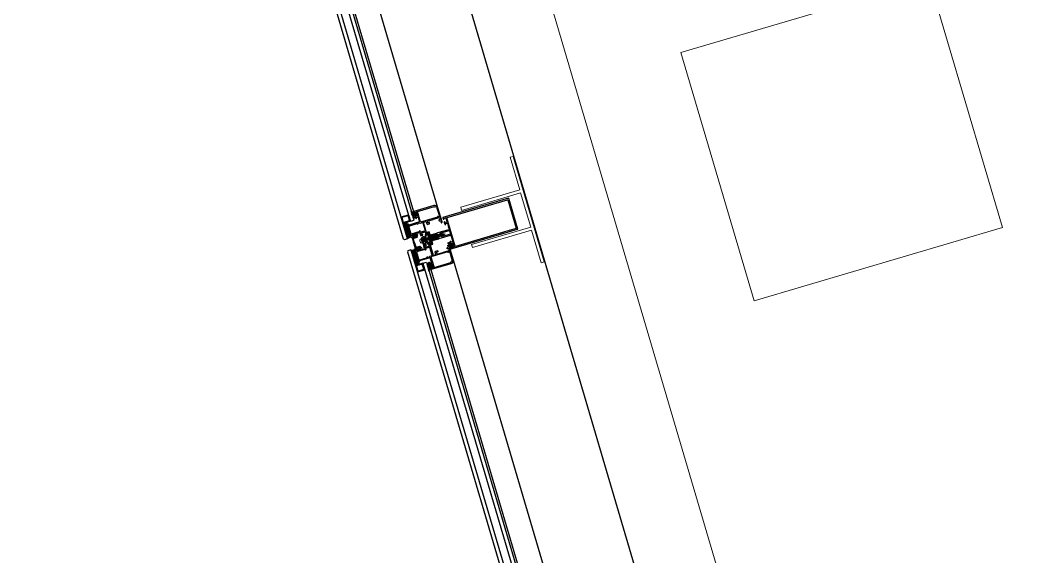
# Model space of a CAD drawing. Header units: millimetres. Extents: x 62878 to 70819, y -67946 to -61850.
# Drawn here: x 63181.4 to 63336, y -64160.8 to -64077.9 of the extents above; entities that cross this region are included whole.
import ezdxf

# ---------------------------------------------------------------- set-up
doc = ezdxf.new("R2010")
doc.units = ezdxf.units.MM
for name, color, linetype, lineweight in [('Dog_dos_yeni', 63, 'Continuous', 5), ('DOGRAMA', 171, 'Continuous', 0), ('GOR-2', 152, 'Continuous', 20), ('TEFRİŞ-yeni', 53, 'Continuous', 9)]:
    doc.layers.add(name, color=color, linetype=linetype, lineweight=lineweight)
pattern_1 = [(61.42666, (63286.10588, -64214.03684), (0.13941514, -0.07592747), [])]
pattern_2 = [(331.42666, (63223.9114, -64003.08054), (0.07592747, 0.13941514), [])]

# ---------------------------------------------------------------- blocks, each defined once
blk = doc.blocks.new('a2we')
at = {"lineweight": 5, "ltscale": 0.5}
for p, q in [((-197.6, -417.6), (-196.6, -417.2)), ((-196, -415.3), (-196.6, -417.2)), ((-196.6, -417.2), (-194.2, -418.3)), ((-196, -415.3), (-195.5, -417.7)), ((-198.1, -420.1), (-197.1, -419.7)), ((-194.9, -421.4), (-198.1, -420.1)), ((-193.9, -421), (-198.1, -420.1)), ((-198.1, -422.7), (-197.1, -422.3)), ((-194.9, -424), (-198.1, -422.7)), ((-193.9, -423.6), (-198.1, -422.7)), ((-198.1, -425.2), (-197.1, -424.9)), ((-194.9, -426.5), (-198.1, -425.2)), ((-193.9, -426.1), (-198.1, -425.2)), ((-198.1, -427.7), (-197.1, -427.3)), ((-194.9, -429), (-198.1, -427.7)), ((-193.9, -428.6), (-198.1, -427.7)), ((-198.1, -429.9), (-197.1, -429.6)), ((-194.9, -431.2), (-198.1, -429.9)), ((-193.9, -430.9), (-198.1, -429.9)), ((-198.1, -432.2), (-197.1, -431.8)), ((-194.9, -433.5), (-198.1, -432.2)), ((-193.9, -433.1), (-198.1, -432.2)), ((-194.2, -418.3), (-197.6, -417.6)), ((-195.2, -418.6), (-197.6, -417.6)), ((-196.9, -417.9), (-197.1, -418.3)), ((-197.1, -419.7), (-197.1, -418.4)), ((-197.1, -419.7), (-193.9, -421)), ((-197.1, -419.7), (-193.9, -421)), ((-197.1, -422.3), (-197.1, -420.5)), ((-197.1, -422.3), (-193.9, -423.6)), ((-197.1, -422.3), (-193.9, -423.6)), ((-197.1, -424.9), (-197.1, -423.1)), ((-197.1, -424.9), (-193.9, -426.1)), ((-197.1, -424.9), (-193.9, -426.1)), ((-197.1, -427.3), (-197.1, -425.6)), ((-197.1, -427.3), (-193.9, -428.6)), ((-197.1, -427.3), (-193.9, -428.6)), ((-197.1, -429.6), (-197.1, -428)), ((-197.1, -429.6), (-193.9, -430.9)), ((-197.1, -429.6), (-193.9, -430.9)), ((-197.1, -431.8), (-197.1, -430.3)), ((-197.1, -431.8), (-193.9, -433.1)), ((-197.1, -431.8), (-193.9, -433.1)), ((-197.1, -434.1), (-197.1, -432.5)), ((-194.2, -418.3), (-195.2, -418.6)), ((-195.2, -418.6), (-194.9, -419.3)), ((-194.9, -420.6), (-194.9, -419.4)), ((-193.9, -421), (-194.9, -421.4)), ((-194.9, -423.2), (-194.9, -421.4)), ((-193.9, -423.6), (-194.9, -424)), ((-194.9, -425.7), (-194.9, -424)), ((-193.9, -426.1), (-194.9, -426.5)), ((-194.9, -428.2), (-194.9, -426.5)), ((-193.9, -428.6), (-194.9, -429)), ((-194.9, -430.5), (-194.9, -429)), ((-193.9, -430.9), (-194.9, -431.2)), ((-194.9, -432.7), (-194.9, -431.2)), ((-198.1, -434.4), (-197.1, -434.1)), ((-194.9, -435.7), (-198.1, -434.4)), ((-193.9, -435.4), (-198.1, -434.4)), ((-198.1, -436.7), (-197.1, -436.4)), ((-194.9, -438), (-198.1, -436.7)), ((-193.9, -437.7), (-198.1, -436.7)), ((-198.1, -439), (-197.1, -438.7)), ((-194.9, -440.3), (-198.1, -439)), ((-193.9, -440), (-198.1, -439)), ((-198.1, -441.3), (-197.1, -441)), ((-194.9, -442.6), (-198.1, -441.3)), ((-193.9, -442.3), (-198.1, -441.3)), ((-198.1, -443.6), (-197.1, -443.3)), ((-194.9, -444.9), (-198.1, -443.6)), ((-193.9, -444.6), (-198.1, -443.6)), ((-198.1, -445.9), (-197.1, -445.6)), ((-193.9, -446.9), (-198.1, -445.9)), ((-194.9, -447.2), (-198.1, -445.9)), ((-197.1, -447.9), (-198.1, -448.2)), ((-194.9, -449.5), (-198.1, -448.2)), ((-198.1, -448.2), (-193.9, -449.2)), ((-197.1, -434.1), (-193.9, -435.4)), ((-197.1, -434.1), (-193.9, -435.4)), ((-197.1, -436.4), (-197.1, -434.8)), ((-197.1, -436.4), (-193.9, -437.7)), ((-197.1, -436.4), (-193.9, -437.7)), ((-197.1, -438.7), (-197.1, -437.1)), ((-197.1, -438.7), (-193.9, -440)), ((-197.1, -438.7), (-193.9, -440)), ((-197.1, -441), (-197.1, -439.4)), ((-197.1, -441), (-193.9, -442.3)), ((-197.1, -443.3), (-197.1, -441.7)), ((-197.1, -443.3), (-193.9, -444.6)), ((-197.1, -445.6), (-197.1, -444)), ((-197.1, -445.6), (-193.9, -446.9)), ((-197.1, -445.6), (-193.9, -446.9)), ((-197.1, -447.9), (-197.1, -446.3)), ((-193.9, -449.2), (-197.1, -447.9)), ((-193.9, -433.1), (-194.9, -433.5)), ((-194.9, -435), (-194.9, -433.5)), ((-193.9, -435.4), (-194.9, -435.7)), ((-194.9, -437.3), (-194.9, -435.7)), ((-193.9, -437.7), (-194.9, -438)), ((-194.9, -439.6), (-194.9, -438)), ((-193.9, -440), (-194.9, -440.3)), ((-194.9, -441.8), (-194.9, -440.3)), ((-193.9, -442.3), (-194.9, -442.6)), ((-194.9, -444.1), (-194.9, -442.6)), ((-193.9, -444.6), (-194.9, -444.9)), ((-194.9, -446.4), (-194.9, -444.9)), ((-193.9, -446.9), (-194.9, -447.2)), ((-194.9, -448.7), (-194.9, -447.2)), ((-192.8, -453.3), (-199.2, -453.3)), ((-199.2, -454.6), (-199.2, -453.3)), ((-198.1, -450.5), (-197.1, -450.2)), ((-194.9, -451.8), (-198.1, -450.5)), ((-193.9, -451.5), (-198.1, -450.5)), ((-197.1, -450.2), (-197.1, -448.6)), ((-197.1, -450.2), (-193.9, -451.5)), ((-197.1, -453.3), (-197.1, -450.9)), ((-193.9, -449.2), (-194.9, -449.5)), ((-194.9, -451), (-194.9, -449.5)), ((-193.9, -451.5), (-194.9, -451.8)), ((-194.9, -453.3), (-194.9, -451.8)), ((-192.8, -454.6), (-192.8, -453.3))]:
    blk.add_line(p, q, dxfattribs=at)
blk.add_lwpolyline([(-196.5, -455.7), (-196.1, -455.4), (-195.9, -455.4), (-195.6, -455.7)], dxfattribs=at)
for centre, radius, start, end in [((-196.9, -418.4), 0.2, 155.3251, 180), ((-195.1, -419.4), 0.2, 0, 19.1116), ((-195.7, -449.5), 6.19, 234.7573, 262.4905), ((-196.4, -449.5), 6.19, 277.5095, 305.2427)]:
    blk.add_arc(centre, radius, start, end, dxfattribs=at)

msp = doc.modelspace()

# ---------------------------------------------------------------- hatches: boundary and pattern name
at = {"layer": 'DOGRAMA', "lineweight": -2}
h = msp.add_hatch(dxfattribs=at)
h.set_pattern_fill('ANSI31', color=256, scale=0.05, angle=433.5058, style=0)
h.set_pattern_definition(pattern_2)
edge = h.paths.add_edge_path(flags=16)
edge.add_arc((63242.15, -64107.99), 0.4, 4.8897, 27.9636, ccw=False)
edge.add_line((63242.55, -64107.96), (63242.31, -64108.03))
edge.add_line((63242.31, -64108.03), (63242.26, -64107.87))
edge.add_line((63242.26, -64107.87), (63242.51, -64107.8))
edge = h.paths.add_edge_path()
edge.add_arc((63242.15, -64107.99), 0.5, -20.4432, 53.2966, ccw=False)
edge.add_line((63242.62, -64108.17), (63242.52, -64108.19))
edge.add_line((63242.52, -64108.19), (63242.49, -64108.08))
edge.add_line((63242.49, -64108.08), (63242.43, -64108.1))
edge.add_arc((63242.46, -64108.19), 0.1, 106.4267, 196.4267)
edge.add_line((63242.37, -64108.22), (63242.43, -64108.43))
edge.add_line((63242.43, -64108.43), (63242.25, -64108.48))
edge.add_line((63242.25, -64108.48), (63242.24, -64108.44))
edge.add_arc((63242.31, -64108.43), 0.065, 128.0173, 196.4267, ccw=False)
edge.add_arc((63242.25, -64108.35), 0.0327, 308.0173, 501.8569)
edge.add_arc((63242.39, -64108.43), 0.199, 150.5104, 200.7763)
edge.add_arc((63242.16, -64108.51), 0.05, -162.6012, 14.9121, ccw=False)
edge.add_arc((63242.42, -64108.43), 0.323, 158.041, 197.3673, ccw=False)
edge.add_arc((63242.1, -64108.3), 0.02, 338.041, 406.4267)
edge.add_line((63242.12, -64108.29), (63241.96, -64108.13))
edge.add_arc((63241.97, -64108.12), 0.015, 66.4267, 226.4267, ccw=False)
edge.add_line((63241.97, -64108.11), (63242.09, -64108.16))
edge.add_arc((63242.09, -64108.14), 0.02, 246.4267, 406.4267)
edge.add_line((63242.11, -64108.13), (63241.89, -64107.92))
edge.add_arc((63241.9, -64107.91), 0.015, 66.4267, 226.4267, ccw=False)
edge.add_line((63241.91, -64107.9), (63242.02, -64107.95))
edge.add_arc((63242.03, -64107.93), 0.02, 246.4267, 406.4267)
edge.add_line((63242.04, -64107.92), (63241.83, -64107.71))
edge.add_arc((63241.84, -64107.7), 0.015, 66.4267, 226.4267, ccw=False)
edge.add_line((63241.85, -64107.69), (63241.96, -64107.74))
edge.add_arc((63241.97, -64107.72), 0.02, 246.4267, 406.4267)
edge.add_line((63241.98, -64107.7), (63241.77, -64107.5))
edge.add_arc((63241.78, -64107.49), 0.015, 66.4267, 226.4267, ccw=False)
edge.add_line((63241.79, -64107.48), (63241.89, -64107.52))
edge.add_arc((63241.93, -64107.43), 0.1, 246.4267, 286.4267)
edge.add_line((63241.96, -64107.53), (63242.14, -64107.47))
edge.add_line((63242.14, -64107.47), (63242.21, -64107.68))
edge.add_arc((63242.3, -64107.65), 0.1, 196.4267, 286.4267)
edge.add_line((63242.33, -64107.75), (63242.39, -64107.73))
edge.add_line((63242.39, -64107.73), (63242.35, -64107.62))
edge.add_line((63242.35, -64107.62), (63242.45, -64107.59))
h = msp.add_hatch(dxfattribs=at)
h.set_pattern_fill('AR-HBONE', color=256, scale=0.03, angle=433.5058, style=0)
h.set_pattern_definition([(331.42666, (63274.28276, -64095.05016), (0.16277867, 0.04799068), [0.36, -0.12]), (61.42666, (63274.38814, -64095.10756), (0.16277867, 0.04799068), [0.36, -0.12])])
h.paths.add_polyline_path([(63241.16, -64109.38), (63241.09, -64109.14), (63240.52, -64109.31), (63240.74, -64110.05), (63241.31, -64109.88)])
h = msp.add_hatch(dxfattribs=at)
h.set_pattern_fill('ANSI31', color=256, scale=0.04, angle=433.5058, style=0)
h.set_pattern_definition([(61.42666, (63291.84647, -64233.50825), (0.11153211, -0.06074198), [])])
h.paths.add_polyline_path([(63241.36, -64110.15, 0.414214), (63241.4, -64110.17), (63241.77, -64111.42, 0.153231), (63241.22, -64111.69), (63240.81, -64110.31)])
h.paths.add_polyline_path([(63241.31, -64109.88), (63241.38, -64110.12, 0.414214), (63241.36, -64110.15), (63240.81, -64110.31), (63240.74, -64110.05)])
h = msp.add_hatch(dxfattribs=at)
h.set_pattern_fill('ANSI31', color=256, scale=0.05, angle=433.5058, style=0)
h.set_pattern_definition(pattern_2)
edge = h.paths.add_edge_path(flags=16)
edge.add_arc((63242.43, -64111.78), 0.668, 99.551, 113.3023)
edge.add_line((63242.16, -64111.16), (63242.24, -64111.44))
edge.add_line((63242.24, -64111.44), (63242.4, -64111.39))
edge.add_line((63242.4, -64111.39), (63242.32, -64111.12))
edge = h.paths.add_edge_path()
edge.add_line((63242.73, -64111.38), (63242.7, -64111.27))
edge.add_line((63242.7, -64111.27), (63242.47, -64111.34))
edge.add_line((63242.47, -64111.34), (63242.41, -64111.16))
edge.add_line((63242.41, -64111.16), (63242.53, -64111.12))
edge.add_line((63242.53, -64111.12), (63242.5, -64111.03))
edge.add_arc((63242.33, -64111.43), 0.442, 67.119, 145.7343)
edge.add_line((63241.96, -64111.19), (63241.99, -64111.28))
edge.add_line((63241.99, -64111.28), (63242.11, -64111.25))
edge.add_line((63242.11, -64111.25), (63242.16, -64111.43))
edge.add_line((63242.16, -64111.43), (63241.93, -64111.5))
edge.add_line((63241.93, -64111.5), (63242.2, -64112.46))
edge.add_arc((63242.25, -64112.44), 0.05, 196.4267, 369.7168)
edge.add_line((63242.3, -64112.44), (63242.14, -64111.7))
edge.add_arc((63242.24, -64111.68), 0.1, 106.4267, 192.8519, ccw=False)
edge.add_line((63242.21, -64111.58), (63242.69, -64111.44))
edge.add_arc((63242.68, -64111.39), 0.05, 286.4267, 376.4267)
h = msp.add_hatch(dxfattribs=at)
h.set_pattern_fill('ANSI31', color=256, scale=0.05, angle=433.5058, style=0)
h.set_pattern_definition(pattern_1)
edge = h.paths.add_edge_path(flags=16)
edge.add_arc((63245.69, -64111.34), 0.05, 286.4267, 376.4267)
edge.add_line((63245.74, -64111.32), (63245.72, -64111.26))
edge.add_arc((63245.68, -64111.28), 0.05, 16.4267, 106.4267)
edge.add_line((63245.66, -64111.23), (63245.45, -64111.29))
edge.add_line((63245.45, -64111.29), (63245.49, -64111.45))
edge.add_line((63245.49, -64111.45), (63245.71, -64111.38))
h.paths.add_polyline_path([(63245.35, -64111.49), (63245.3, -64111.34), (63245.04, -64111.41), (63245.08, -64111.57)], flags=16)
edge = h.paths.add_edge_path()
edge.add_arc((63245.65, -64111.23), 0.2, 35.8604, 106.4267)
edge.add_line((63245.59, -64111.03), (63245.53, -64111.05))
edge.add_line((63245.53, -64111.05), (63245.55, -64111.11))
edge.add_line((63245.55, -64111.11), (63245.43, -64111.14))
edge.add_line((63245.43, -64111.14), (63245.39, -64111.12))
edge.add_arc((63245.34, -64111.21), 0.1, 61.4267, 106.4267)
edge.add_line((63245.31, -64111.11), (63245.19, -64111.15))
edge.add_line((63245.19, -64111.15), (63245.21, -64111.21))
edge.add_line((63245.21, -64111.21), (63245.08, -64111.25))
edge.add_line((63245.08, -64111.25), (63244.94, -64111.17))
edge.add_line((63244.94, -64111.17), (63244.91, -64111.07))
edge.add_line((63244.91, -64111.07), (63244.67, -64111.14))
edge.add_line((63244.67, -64111.14), (63244.71, -64111.07))
edge.add_line((63244.71, -64111.07), (63244.57, -64110.59))
edge.add_line((63244.57, -64110.59), (63244.25, -64110.69))
edge.add_arc((63244.34, -64110.97), 0.3, 106.4267, 166.4267)
edge.add_line((63244.05, -64110.9), (63243.93, -64111.38))
edge.add_arc((63243.96, -64111.39), 0.03, 166.4267, 256.4267)
edge.add_line((63243.95, -64111.42), (63244.01, -64111.43))
edge.add_arc((63244.02, -64111.4), 0.03, 256.4267, 346.4267)
edge.add_line((63244.05, -64111.41), (63244.14, -64111.03))
edge.add_arc((63244.33, -64111.08), 0.2, 104.5071, 166.4267, ccw=False)
edge.add_arc((63244.32, -64110.98), 0.1, -43.5733, 109.1415, ccw=False)
edge.add_arc((63244.46, -64111.12), 0.1, 136.4267, 196.4267)
edge.add_line((63244.36, -64111.15), (63244.46, -64111.46))
edge.add_arc((63244.41, -64111.48), 0.05, -73.5733, 16.4267, ccw=False)
edge.add_line((63244.42, -64111.52), (63244.38, -64111.54))
edge.add_arc((63244.39, -64111.59), 0.05, 106.4267, 196.4267)
edge.add_line((63244.34, -64111.6), (63244.4, -64111.79))
edge.add_arc((63244.45, -64111.78), 0.05, 196.4267, 286.4267)
edge.add_line((63244.46, -64111.83), (63244.51, -64111.81))
edge.add_arc((63244.52, -64111.86), 0.05, 16.4267, 106.4267, ccw=False)
edge.add_line((63244.57, -64111.84), (63244.66, -64112.16))
edge.add_arc((63244.76, -64112.13), 0.1, 196.4267, 256.4267)
edge.add_arc((63244.71, -64112.32), 0.1, -76.2882, 76.4267, ccw=False)
edge.add_arc((63244.67, -64112.23), 0.2, 226.4267, 288.3463, ccw=False)
edge.add_line((63244.53, -64112.38), (63244.25, -64112.11))
edge.add_arc((63244.23, -64112.13), 0.03, 46.4267, 136.4267)
edge.add_line((63244.21, -64112.11), (63244.17, -64112.15))
edge.add_arc((63244.19, -64112.17), 0.03, 136.4267, 226.4267)
edge.add_line((63244.17, -64112.2), (63244.53, -64112.54))
edge.add_arc((63244.73, -64112.32), 0.3, 226.4267, 286.4267)
edge.add_line((63244.82, -64112.61), (63245.13, -64112.51))
edge.add_line((63245.13, -64112.51), (63244.99, -64112.03))
edge.add_line((63244.99, -64112.03), (63244.93, -64112))
edge.add_line((63244.93, -64112), (63245.17, -64111.93))
edge.add_line((63245.17, -64111.93), (63245.14, -64111.83))
edge.add_line((63245.14, -64111.83), (63245.21, -64111.69))
edge.add_line((63245.21, -64111.69), (63245.34, -64111.65))
edge.add_line((63245.34, -64111.65), (63245.35, -64111.71))
edge.add_line((63245.35, -64111.71), (63245.48, -64111.67))
edge.add_arc((63245.45, -64111.57), 0.1, 286.4267, 331.4267)
edge.add_line((63245.54, -64111.62), (63245.56, -64111.58))
edge.add_line((63245.56, -64111.58), (63245.68, -64111.55))
edge.add_line((63245.68, -64111.55), (63245.7, -64111.61))
edge.add_line((63245.7, -64111.61), (63245.75, -64111.59))
edge.add_arc((63245.7, -64111.4), 0.2, 286.4267, 356.9929)
edge.add_arc((63245.43, -64111.38), 0.47, 356.9929, 395.8604)
h = msp.add_hatch(dxfattribs=at)
h.set_pattern_fill('ANSI31', color=256, scale=0.04, angle=433.5058, style=0)
h.set_pattern_definition([(331.42666, (63218.1708, -63983.60914), (0.06074198, 0.11153211), [])])
h.paths.add_polyline_path([(63242.68, -64114.62, -0.414214), (63242.7, -64114.59), (63242.33, -64113.34, -0.153231), (63241.73, -64113.41), (63242.13, -64114.78)])
h.paths.add_polyline_path([(63242.79, -64114.88), (63242.72, -64114.64, -0.414214), (63242.68, -64114.62), (63242.13, -64114.78), (63242.21, -64115.05)])
h = msp.add_hatch(dxfattribs=at)
h.set_pattern_fill('ANSI31', color=256, scale=0.05, angle=433.5058, style=0)
h.set_pattern_definition(pattern_1)
edge = h.paths.add_edge_path(flags=16)
edge.add_arc((63242.7, -64112.68), 0.668, 279.551, 293.3023, ccw=False)
edge.add_line((63242.81, -64113.34), (63242.73, -64113.07))
edge.add_line((63242.73, -64113.07), (63242.88, -64113.02))
edge.add_line((63242.88, -64113.02), (63242.96, -64113.29))
edge = h.paths.add_edge_path()
edge.add_line((63243.16, -64112.85), (63243.19, -64112.96))
edge.add_line((63243.19, -64112.96), (63242.96, -64113.03))
edge.add_line((63242.96, -64113.03), (63243.02, -64113.21))
edge.add_line((63243.02, -64113.21), (63243.13, -64113.18))
edge.add_line((63243.13, -64113.18), (63243.16, -64113.27))
edge.add_arc((63242.8, -64113.02), 0.442, 247.119, 325.7343, ccw=False)
edge.add_line((63242.62, -64113.43), (63242.6, -64113.33))
edge.add_line((63242.6, -64113.33), (63242.71, -64113.3))
edge.add_line((63242.71, -64113.3), (63242.66, -64113.12))
edge.add_line((63242.66, -64113.12), (63242.43, -64113.19))
edge.add_line((63242.43, -64113.19), (63242.14, -64112.23))
edge.add_arc((63242.18, -64112.22), 0.05, 23.1365, 196.4267, ccw=False)
edge.add_line((63242.23, -64112.2), (63242.49, -64112.9))
edge.add_arc((63242.59, -64112.87), 0.1, 200.0014, 286.4267)
edge.add_line((63242.62, -64112.96), (63243.1, -64112.82))
edge.add_arc((63243.12, -64112.87), 0.05, 16.4267, 106.4267, ccw=False)
h = msp.add_hatch(dxfattribs=at)
h.set_pattern_fill('ANSI31', color=256, scale=0.05, angle=433.5058, style=0)
h.set_pattern_definition(pattern_1)
edge = h.paths.add_edge_path()
edge.add_arc((63247.93, -64113.36), 0.1, 106.4267, 146.4267, ccw=False)
edge.add_line((63247.9, -64113.26), (63248.06, -64113.21))
edge.add_line((63248.06, -64113.21), (63248, -64113))
edge.add_arc((63248.1, -64112.97), 0.1, 106.4267, 196.4267, ccw=False)
edge.add_line((63248.07, -64112.88), (63248.13, -64112.86))
edge.add_line((63248.13, -64112.86), (63248.16, -64112.98))
edge.add_line((63248.16, -64112.98), (63248.26, -64112.95))
edge.add_arc((63247.79, -64112.77), 0.5, 339.5568, 413.2966)
edge.add_line((63248.09, -64112.37), (63247.99, -64112.4))
edge.add_line((63247.99, -64112.4), (63248.02, -64112.52))
edge.add_line((63248.02, -64112.52), (63247.97, -64112.53))
edge.add_arc((63247.94, -64112.44), 0.1, 196.4267, 286.4267, ccw=False)
edge.add_line((63247.84, -64112.46), (63247.78, -64112.25))
edge.add_line((63247.78, -64112.25), (63247.63, -64112.3))
edge.add_line((63247.63, -64112.3), (63247.64, -64112.34))
edge.add_arc((63247.7, -64112.32), 0.065, 196.4267, 264.836)
edge.add_arc((63247.69, -64112.42), 0.0327, -109.0036, 84.836, ccw=False)
edge.add_arc((63247.76, -64112.22), 0.242, 206.1174, 251.6241, ccw=False)
edge.add_arc((63247.49, -64112.34), 0.05, 17.9413, 195.4545)
edge.add_arc((63247.78, -64112.19), 0.372, 206.2752, 242.9267)
edge.add_arc((63247.6, -64112.53), 0.02, -13.5733, 54.8123, ccw=False)
edge.add_line((63247.62, -64112.54), (63247.57, -64112.75))
edge.add_arc((63247.58, -64112.76), 0.015, 166.4267, 326.4267)
edge.add_line((63247.59, -64112.76), (63247.66, -64112.66))
edge.add_arc((63247.68, -64112.67), 0.02, -13.5733, 146.4267, ccw=False)
edge.add_line((63247.7, -64112.68), (63247.63, -64112.96))
edge.add_arc((63247.64, -64112.97), 0.015, 166.4267, 326.4267)
edge.add_line((63247.65, -64112.98), (63247.72, -64112.87))
edge.add_arc((63247.74, -64112.88), 0.02, -13.5733, 146.4267, ccw=False)
edge.add_line((63247.76, -64112.89), (63247.69, -64113.18))
edge.add_arc((63247.7, -64113.18), 0.015, 166.4267, 326.4267)
edge.add_line((63247.72, -64113.19), (63247.78, -64113.08))
edge.add_arc((63247.8, -64113.1), 0.02, -13.5733, 146.4267, ccw=False)
edge.add_line((63247.82, -64113.1), (63247.75, -64113.39))
edge.add_arc((63247.77, -64113.39), 0.015, 166.4267, 326.4267)
edge.add_line((63247.78, -64113.4), (63247.84, -64113.3))
edge = h.paths.add_edge_path(flags=16)
edge.add_line((63248.12, -64112.59), (63247.93, -64112.65))
edge.add_arc((63247.94, -64112.68), 0.03, 106.4267, 196.4267)
edge.add_line((63247.91, -64112.69), (63247.94, -64112.78))
edge.add_arc((63247.97, -64112.77), 0.03, 196.4267, 286.4267)
edge.add_line((63247.97, -64112.8), (63248.16, -64112.75))
edge.add_arc((63248.15, -64112.72), 0.03, 286.4267, 368.6602)
edge.add_arc((63247.79, -64112.77), 0.4, 8.6602, 24.1931)
edge.add_arc((63248.13, -64112.62), 0.03, 24.1931, 106.4267)
h = msp.add_hatch(dxfattribs=at)
h.set_pattern_fill('AR-HBONE', color=256, scale=0.03, angle=433.5058, style=0)
h.set_pattern_definition([(61.42666, (63278.52834, -64109.45068), (0.16277867, 0.04799068), [0.36, -0.12]), (331.42666, (63278.58573, -64109.34529), (0.16277867, 0.04799068), [0.36, -0.12])])
h.paths.add_polyline_path([(63242.93, -64115.38), (63243, -64115.62), (63242.43, -64115.79), (63242.21, -64115.05), (63242.79, -64114.88)])
h = msp.add_hatch(dxfattribs=at)
h.set_pattern_fill('ANSI31', color=256, scale=0.05, angle=433.5058, style=0)
h.set_pattern_definition(pattern_1)
edge = h.paths.add_edge_path(flags=16)
edge.add_arc((63244.52, -64116.01), 0.4, 4.8897, 27.9636)
edge.add_line((63244.87, -64115.82), (63244.63, -64115.89))
edge.add_line((63244.63, -64115.89), (63244.67, -64116.05))
edge.add_line((63244.67, -64116.05), (63244.91, -64115.98))
edge = h.paths.add_edge_path()
edge.add_arc((63244.52, -64116.01), 0.5, 339.5568, 413.2966)
edge.add_line((63244.81, -64115.61), (63244.72, -64115.64))
edge.add_line((63244.72, -64115.64), (63244.75, -64115.75))
edge.add_line((63244.75, -64115.75), (63244.7, -64115.77))
edge.add_arc((63244.67, -64115.67), 0.1, 196.4267, 286.4267, ccw=False)
edge.add_line((63244.57, -64115.7), (63244.51, -64115.49))
edge.add_line((63244.51, -64115.49), (63244.34, -64115.54))
edge.add_line((63244.34, -64115.54), (63244.35, -64115.58))
edge.add_arc((63244.41, -64115.56), 0.065, 196.4267, 264.836)
edge.add_arc((63244.4, -64115.66), 0.0327, -109.0036, 84.836, ccw=False)
edge.add_arc((63244.48, -64115.51), 0.199, 192.077, 242.3429, ccw=False)
edge.add_arc((63244.24, -64115.57), 0.05, 17.9413, 195.4545)
edge.add_arc((63244.5, -64115.5), 0.323, 195.486, 234.8123)
edge.add_arc((63244.31, -64115.78), 0.02, -13.5733, 54.8123, ccw=False)
edge.add_line((63244.33, -64115.78), (63244.27, -64116))
edge.add_arc((63244.29, -64116), 0.015, 166.4267, 326.4267)
edge.add_line((63244.3, -64116.01), (63244.37, -64115.91))
edge.add_arc((63244.39, -64115.92), 0.02, -13.5733, 146.4267, ccw=False)
edge.add_line((63244.41, -64115.92), (63244.34, -64116.21))
edge.add_arc((63244.35, -64116.21), 0.015, 166.4267, 326.4267)
edge.add_line((63244.36, -64116.22), (63244.43, -64116.12))
edge.add_arc((63244.45, -64116.13), 0.02, -13.5733, 146.4267, ccw=False)
edge.add_line((63244.47, -64116.13), (63244.4, -64116.42))
edge.add_arc((63244.41, -64116.42), 0.015, 166.4267, 326.4267)
edge.add_line((63244.43, -64116.43), (63244.49, -64116.33))
edge.add_arc((63244.51, -64116.34), 0.02, -13.5733, 146.4267, ccw=False)
edge.add_line((63244.53, -64116.34), (63244.46, -64116.63))
edge.add_arc((63244.47, -64116.63), 0.015, 166.4267, 326.4267)
edge.add_line((63244.49, -64116.64), (63244.55, -64116.55))
edge.add_arc((63244.63, -64116.6), 0.1, 106.4267, 146.4267, ccw=False)
edge.add_line((63244.61, -64116.5), (63244.79, -64116.45))
edge.add_line((63244.79, -64116.45), (63244.73, -64116.24))
edge.add_arc((63244.83, -64116.21), 0.1, 106.4267, 196.4267, ccw=False)
edge.add_line((63244.8, -64116.11), (63244.85, -64116.1))
edge.add_line((63244.85, -64116.1), (63244.89, -64116.21))
edge.add_line((63244.89, -64116.21), (63244.98, -64116.18))

# ---------------------------------------------------------------- linework, layer by layer
msp.add_lwpolyline([(68896.02, -63031.44), (69030.26, -63071.18), (69185.28, -62547.65), (68893, -62461.11, 1.044368), (68063.2, -62298.73, 0.204375), (63106.96, -62494.78, 0.353953), (62932.94, -62997.83), (63753.18, -65779.6), (64154.95, -67142.15), (65336.72, -66792.62), (65336.7, -66829.11), (65270.54, -66829.07, 0.626789), (65270.2, -67369.07), (65531.84, -67369.23, 0.926242), (66130.09, -67369.61), (66391.73, -67369.77, 0.626743), (66392.07, -66829.77), (66326.15, -66829.73), (66326.17, -66793.24), (67506.16, -67144.13), (68467.02, -63899.09), (68625.2, -63946.04), (68896.02, -63031.42)], format="xyb")
at = {"layer": 'Dog_dos_yeni'}
msp.add_lwpolyline([(63262.33, -64115.26), (63257.52, -64098.96), (63257.04, -64099.1), (63258.53, -64104.13), (63249.42, -64106.82), (63249.56, -64107.3), (63258.67, -64104.61), (63260.23, -64109.89), (63251.11, -64112.57), (63251.26, -64113.05), (63260.37, -64110.37), (63261.85, -64115.4), (63262.33, -64115.26)], close=True, dxfattribs=at)
msp.add_lwpolyline([(63262.33, -64115.26), (63257.52, -64098.96), (63257.04, -64099.1), (63258.53, -64104.13), (63249.42, -64106.82), (63249.56, -64107.3), (63258.67, -64104.61), (63260.23, -64109.89), (63251.11, -64112.57), (63251.26, -64113.05), (63260.37, -64110.37), (63261.85, -64115.4), (63262.33, -64115.26)], close=True, dxfattribs=at)
at = {"layer": 'DOGRAMA', "lineweight": -2}
for p, q in [((63240.61, -64111.76), (63214.79, -64024.15)), ((63241.22, -64111.69), (63215.33, -64023.89)), ((63241.67, -64108.97), (63217.19, -64025.93)), ((63242.24, -64108.8), (63217.76, -64025.76)), ((63245.89, -64106.89), (63221.86, -64025.38)), ((63242.17, -64107.5), (63218.41, -64026.89)), ((63240.52, -64109.31), (63241.09, -64109.14)), ((63241.31, -64109.88), (63240.74, -64110.05)), ((63241.31, -64109.88), (63240.74, -64110.05)), ((63241.31, -64109.88), (63241.09, -64109.14)), ((63241.67, -64108.97), (63242.24, -64108.8)), ((63240.74, -64111.83), (63240.61, -64111.76)), ((63241.22, -64111.69), (63240.74, -64111.83)), ((63241.73, -64113.41), (63241.25, -64113.55)), ((63241.73, -64113.41), (63267.61, -64201.21)), ((63241.25, -64113.55), (63241.18, -64113.68)), ((63241.18, -64113.68), (63267.01, -64201.28)), ((63242.79, -64114.88), (63242.21, -64115.05)), ((63242.79, -64114.88), (63242.21, -64115.05)), ((63242.79, -64114.88), (63243, -64115.62)), ((63248.26, -64114.91), (63272.29, -64196.41)), ((63242.43, -64115.79), (63243, -64115.62)), ((63243.58, -64115.45), (63244.16, -64115.28)), ((63243.58, -64115.45), (63268.06, -64198.49)), ((63244.16, -64115.28), (63268.64, -64198.32)), ((63244.8, -64116.42), (63268.57, -64197.02))]:
    msp.add_line(p, q, dxfattribs=at)
msp.add_lwpolyline([(63106.96, -62494.78, 0.354372), (62933.16, -62998.56), (63684.78, -65547.6)], format="xyb", dxfattribs=at)
at = {"layer": 'DOGRAMA', "lineweight": -2, "ltscale": 0.5}
for points in [[(63247.84, -64112.08, 0.414214), (63247.77, -64112.2), (63247.84, -64112.44, 0.414214), (63247.97, -64112.51), (63247.99, -64112.51), (63247.94, -64112.36), (63248.18, -64112.29, -0.414214), (63248.25, -64112.32), (63248.32, -64112.58), (63248.36, -64112.6), (63248.34, -64112.64), (63248.42, -64112.9, -0.414214), (63248.38, -64112.96), (63248.14, -64113.03), (63248.1, -64112.89), (63248.08, -64112.89, 0.414214), (63248.01, -64113.02), (63248.06, -64113.18, 0.414214), (63248.1, -64113.2), (63258.21, -64110.22, 0.414214), (63258.23, -64110.18), (63256.83, -64105.45, 0.414214), (63256.79, -64105.43), (63246.68, -64108.41, 0.414214), (63246.66, -64108.44), (63246.71, -64108.61, 0.414214), (63246.84, -64108.67), (63246.86, -64108.67), (63246.81, -64108.52), (63247.05, -64108.45, -0.414214), (63247.12, -64108.49), (63247.19, -64108.75), (63247.23, -64108.77), (63247.21, -64108.8), (63247.28, -64109.06, -0.414214), (63247.25, -64109.13), (63247.01, -64109.2), (63246.97, -64109.05), (63246.95, -64109.06, 0.414214), (63246.88, -64109.18), (63246.95, -64109.42, 0.414214), (63247.08, -64109.49), (63247.1, -64109.48), (63247.05, -64109.34), (63247.29, -64109.27, -0.414214), (63247.36, -64109.3), (63247.48, -64109.73), (63247.52, -64109.75), (63247.5, -64109.79), (63247.62, -64110.21, -0.414214), (63247.59, -64110.28), (63245.86, -64110.79), (63245.84, -64110.82), (63245.81, -64110.8), (63244.98, -64111.05, 0.414214), (63244.95, -64111.11), (63244.96, -64111.14, 0.198912), (63244.98, -64111.17), (63245.07, -64111.21, 0.198912), (63245.11, -64111.22), (63245.18, -64111.2), (63245.17, -64111.17, -0.414214), (63245.19, -64111.13), (63245.36, -64111.08), (63245.41, -64111.11, 0.198912), (63245.45, -64111.12), (63245.53, -64111.09), (63245.52, -64111.06, -0.414214), (63245.54, -64111.03), (63245.7, -64110.98), (63245.76, -64111.01, 0.198912), (63245.8, -64111.01), (63245.92, -64110.98, -0.414214), (63245.96, -64111), (63246.08, -64111.42, -0.414214), (63246.06, -64111.46), (63245.94, -64111.49, 0.198912), (63245.91, -64111.52), (63245.88, -64111.57), (63245.71, -64111.62, -0.414214), (63245.68, -64111.6), (63245.67, -64111.57), (63245.59, -64111.6, 0.198912), (63245.56, -64111.62), (63245.53, -64111.68), (63245.37, -64111.72, -0.414214), (63245.33, -64111.7), (63245.32, -64111.67), (63245.25, -64111.7, 0.198912), (63245.22, -64111.72), (63245.17, -64111.81, 0.198912), (63245.17, -64111.85), (63245.17, -64111.88, 0.414214), (63245.24, -64111.91), (63246.06, -64111.67), (63246.08, -64111.63), (63246.12, -64111.65), (63247.84, -64111.14, -0.414214), (63247.91, -64111.17), (63248.03, -64111.6), (63248.07, -64111.62), (63248.05, -64111.66), (63248.18, -64112.08, -0.414214), (63248.14, -64112.15), (63247.9, -64112.22), (63247.86, -64112.07)], [(63254.54, -64106.28), (63254.88, -64106.18), (63256.67, -64105.65, -0.414214), (63256.71, -64105.67), (63258, -64110.06, -0.414214), (63257.98, -64110.1), (63256.19, -64110.63), (63255.86, -64110.73), (63248.62, -64112.86, -0.414214), (63248.59, -64112.84), (63247.29, -64108.45, -0.414214), (63247.31, -64108.41)], [(63242.36, -64107.69), (63242.32, -64107.57), (63242.56, -64107.5, -0.414214), (63242.62, -64107.53), (63242.8, -64108.12, -0.414214), (63242.76, -64108.19), (63242.52, -64108.26), (63242.49, -64108.13, 0.668097), (63242.43, -64108.13), (63242.39, -64108.2, 0.198962), (63242.39, -64108.23), (63242.46, -64108.47, 0.372839), (63242.57, -64108.54, 0.45685), (63242.6, -64108.51), (63242.56, -64108.39), (63242.79, -64108.32, -0.414214), (63242.85, -64108.36), (63243.06, -64109.05, -0.414214), (63243.04, -64109.09), (63241.41, -64109.57, -0.414214), (63241.37, -64109.55), (63241.34, -64109.46, 0.414214), (63241.31, -64109.44), (63241.22, -64109.46, 0.414214), (63241.2, -64109.5), (63241.79, -64111.49, 0.414214), (63241.82, -64111.51), (63242.04, -64111.44, 0.198962), (63242.07, -64111.42), (63242.1, -64111.32, 0.668048), (63242.07, -64111.28), (63241.9, -64111.33), (63241.84, -64111.14, -0.414214), (63241.87, -64111.08), (63242.52, -64110.89, -0.414214), (63242.58, -64110.92), (63242.63, -64111.11), (63242.46, -64111.16, 0.668048), (63242.46, -64111.22), (63242.53, -64111.28, 0.19911), (63242.57, -64111.29), (63242.68, -64111.26, 0.414214), (63242.77, -64111.08), (63242.71, -64110.88, -0.414214), (63242.75, -64110.82), (63243.04, -64110.73, -0.414214), (63243.11, -64110.76), (63243.2, -64111.1, 0.414214), (63243.39, -64111.2), (63243.55, -64111.15, 0.414214), (63243.59, -64111.09), (63243.56, -64111.02, 0.414214), (63243.54, -64111), (63243.37, -64111.05), (63243.3, -64110.81), (63243.94, -64110.62), (63244.05, -64111.01), (63243.96, -64111.04, 0.414214), (63243.92, -64111.1), (63243.94, -64111.15, 0.414214), (63244, -64111.18), (63244.08, -64111.16, 0.414214), (63244.21, -64110.91), (63243.7, -64109.16, -0.414214), (63243.72, -64109.13), (63244.07, -64109.02, -0.414214), (63244.1, -64109.04), (63244.19, -64109.35, 0.414214), (63244.38, -64109.45), (63244.55, -64109.4, 0.414214), (63244.62, -64109.28), (63244.62, -64109.26), (63244.6, -64109.21, 0.414214), (63244.56, -64109.19), (63244.38, -64109.24, -0.414214), (63244.34, -64109.22), (63244.28, -64108.99, -0.414214), (63244.3, -64108.95), (63245.18, -64108.69), (63245.2, -64108.66), (63245.24, -64108.68), (63246.13, -64108.41, -0.414214), (63246.17, -64108.43), (63246.23, -64108.66, -0.414214), (63246.21, -64108.7), (63246.06, -64108.75, 0.414214), (63246.04, -64108.78), (63246.05, -64108.83), (63246.06, -64108.85, 0.414214), (63246.18, -64108.92), (63246.32, -64108.88), (63246.41, -64109.18, 0.414214), (63246.45, -64109.21), (63246.47, -64109.2, 0.414214), (63246.54, -64109.08), (63245.89, -64106.89, 0.414214), (63245.27, -64106.55), (63242.19, -64107.46, 0.414214), (63242.17, -64107.5), (63242.22, -64107.66, 0.19911), (63242.24, -64107.69), (63242.32, -64107.73, 0.668097)], [(63244.03, -64112.56), (63244.07, -64112.7, -0.414214), (63244.05, -64112.74), (63243.92, -64112.78, 0.414214), (63243.9, -64112.82), (63243.94, -64112.95, 0.414214), (63244, -64112.99), (63244.51, -64112.84, 0.414214), (63244.55, -64112.77), (63244.47, -64112.51, 0.414214), (63244.41, -64112.48), (63244.33, -64112.5, -0.414214), (63244.27, -64112.47), (63244.16, -64112.1, -0.267949), (63244.18, -64112), (63244.33, -64111.84, 0.267949), (63244.34, -64111.81), (63244.29, -64111.62, 0.267949), (63244.26, -64111.59), (63244, -64111.53, -0.133822), (63243.96, -64111.51, 0.270236), (63243.76, -64111.46), (63243.42, -64111.56, 0.414214), (63243.36, -64111.68), (63243.43, -64111.94), (63243.47, -64111.96), (63243.45, -64112), (63243.61, -64112.54, 0.414214), (63243.73, -64112.61), (63243.99, -64112.54, -0.414214)], [(63244.17, -64111.74), (63244.17, -64111.77, -0.267949), (63244.17, -64111.8), (63243.99, -64111.99, 0.12216), (63243.96, -64112.03, -0.257961), (63243.9, -64112.1), (63243.7, -64112.15, -0.414214), (63243.64, -64112.12), (63243.46, -64111.5, -0.414214), (63243.53, -64111.37), (63243.67, -64111.33, -0.414214), (63243.79, -64111.4), (63243.85, -64111.6, 0.267949), (63243.93, -64111.67), (63244.14, -64111.72, -0.267949)], [(63244.17, -64111.77), (63244.17, -64111.74, 0.267949), (63244.14, -64111.72), (63243.89, -64111.66, -0.12216), (63243.85, -64111.64, 0.257961), (63243.75, -64111.62), (63243.56, -64111.67, 0.414214), (63243.53, -64111.73), (63243.71, -64112.36, 0.414214), (63243.84, -64112.43), (63243.98, -64112.38, 0.414214), (63244.05, -64112.26), (63243.99, -64112.06, -0.267949), (63244.01, -64111.96), (63244.17, -64111.8, 0.267949)], [(63244.85, -64116.15), (63244.89, -64116.28), (63245.13, -64116.21, 0.414214), (63245.16, -64116.14), (63244.98, -64115.55, 0.414214), (63244.92, -64115.51), (63244.68, -64115.59), (63244.72, -64115.71, -0.668097), (63244.68, -64115.74), (63244.61, -64115.71, -0.198962), (63244.58, -64115.68), (63244.51, -64115.44, -0.372839), (63244.57, -64115.32, -0.45685), (63244.61, -64115.34), (63244.64, -64115.45), (63244.87, -64115.38, 0.414214), (63244.91, -64115.32), (63244.7, -64114.63, 0.414214), (63244.67, -64114.61), (63243.04, -64115.09, 0.414214), (63243.02, -64115.13), (63243.04, -64115.21, -0.414214), (63243.02, -64115.25), (63242.93, -64115.28, -0.414214), (63242.9, -64115.26), (63242.31, -64113.27, -0.414214), (63242.33, -64113.23), (63242.55, -64113.17, -0.198962), (63242.59, -64113.17), (63242.67, -64113.24, -0.668048), (63242.66, -64113.29), (63242.49, -64113.34), (63242.55, -64113.54, 0.414214), (63242.61, -64113.57), (63243.25, -64113.38, 0.414214), (63243.28, -64113.32), (63243.23, -64113.13), (63243.06, -64113.18, -0.668048), (63243.02, -64113.13), (63243.05, -64113.04, -0.19911), (63243.08, -64113.01), (63243.19, -64112.98, -0.414214), (63243.36, -64113.08), (63243.42, -64113.28, 0.414214), (63243.48, -64113.31), (63243.78, -64113.22, 0.414214), (63243.81, -64113.16), (63243.71, -64112.83, -0.414214), (63243.81, -64112.64), (63243.98, -64112.59, -0.414214), (63244.04, -64112.63), (63244.06, -64112.7, -0.414214), (63244.05, -64112.73), (63243.88, -64112.78), (63243.95, -64113.02), (63244.59, -64112.83), (63244.48, -64112.45), (63244.38, -64112.47, -0.414214), (63244.32, -64112.44), (63244.3, -64112.39, -0.414214), (63244.34, -64112.33), (63244.41, -64112.31, -0.414214), (63244.66, -64112.44), (63245.18, -64114.19, 0.414214), (63245.22, -64114.21), (63245.57, -64114.11, 0.414214), (63245.59, -64114.07), (63245.5, -64113.76, -0.414214), (63245.6, -64113.58), (63245.77, -64113.52, -0.414214), (63245.89, -64113.59), (63245.9, -64113.61), (63245.91, -64113.66, -0.414214), (63245.89, -64113.7), (63245.71, -64113.75, 0.414214), (63245.69, -64113.79), (63245.76, -64114.02, 0.414214), (63245.8, -64114.04), (63246.68, -64113.78), (63246.72, -64113.8), (63246.74, -64113.76), (63247.63, -64113.5, 0.414214), (63247.65, -64113.46), (63247.58, -64113.23, 0.414214), (63247.54, -64113.21), (63247.39, -64113.26, -0.414214), (63247.35, -64113.23), (63247.34, -64113.19), (63247.33, -64113.17, -0.414214), (63247.4, -64113.04), (63247.54, -64113), (63247.45, -64112.7, -0.414214), (63247.47, -64112.66), (63247.49, -64112.65, -0.414214), (63247.61, -64112.72), (63248.26, -64114.91, -0.414214), (63247.92, -64115.53), (63244.84, -64116.44, -0.414214), (63244.8, -64116.42), (63244.75, -64116.25, -0.19911), (63244.76, -64116.22), (63244.8, -64116.14, -0.668097)]]:
    msp.add_lwpolyline(points, format="xyb", close=True, dxfattribs=at)
for points in [[(63245.51, -64106.68, -0.26214), (63245.76, -64106.93), (63246.13, -64108.2, -0.414214), (63246.1, -64108.27), (63245.95, -64108.31), (63245.93, -64108.26, 0.414214), (63245.87, -64108.23), (63245.85, -64108.23, 0.414214), (63245.83, -64108.27), (63245.85, -64108.34), (63243.23, -64109.11), (63242.74, -64107.45), (63245.36, -64106.68), (63245.38, -64106.75, 0.414214), (63245.42, -64106.77), (63245.44, -64106.76, 0.361813), (63245.47, -64106.71)], [(63248.04, -64115.29, 0.26214), (63248.12, -64114.95), (63247.75, -64113.67, 0.414214), (63247.68, -64113.64), (63247.53, -64113.68), (63247.55, -64113.73, -0.414214), (63247.51, -64113.79), (63247.49, -64113.8, -0.414214), (63247.45, -64113.78), (63247.43, -64113.71), (63244.82, -64114.48), (63245.31, -64116.14), (63247.92, -64115.37), (63247.9, -64115.3, -0.414214), (63247.92, -64115.27), (63247.94, -64115.26, -0.361813), (63248, -64115.29)]]:
    msp.add_lwpolyline(points, format="xyb", dxfattribs=at)
at = {"layer": 'DOGRAMA', "lineweight": -2}
for points in [[(63240.54, -64109.3), (63240.24, -64108.29), (63241.35, -64107.97), (63241.65, -64108.97)], [(63240.6, -64109.18), (63240.36, -64108.36), (63241.28, -64108.09), (63241.53, -64108.91)], [(63245.35, -64111.49), (63245.3, -64111.34), (63245.04, -64111.41), (63245.08, -64111.57)], [(63245.3, -64111.34), (63245.35, -64111.49), (63245.08, -64111.57), (63245.04, -64111.41)], [(63242.45, -64115.79), (63242.75, -64116.79), (63243.86, -64116.46), (63243.56, -64115.46)], [(63242.57, -64115.85), (63242.81, -64116.67), (63243.73, -64116.4), (63243.49, -64115.58)]]:
    msp.add_lwpolyline(points, close=True, dxfattribs=at)
for points in [[(63242.45, -64107.59, -0.333333), (63242.62, -64108.17), (63242.52, -64108.19), (63242.49, -64108.08), (63242.43, -64108.1, 0.414214), (63242.37, -64108.22), (63242.43, -64108.43), (63242.25, -64108.48), (63242.24, -64108.44, -0.307685), (63242.27, -64108.37, 1.128702), (63242.22, -64108.33, 0.222912), (63242.21, -64108.5, -0.978531), (63242.11, -64108.53, -0.173298), (63242.12, -64108.31, 0.307572), (63242.12, -64108.29), (63241.96, -64108.13, -0.8391), (63241.97, -64108.11), (63242.09, -64108.16, 0.8391), (63242.11, -64108.13), (63241.89, -64107.92, -0.8391), (63241.91, -64107.9), (63242.02, -64107.95, 0.8391), (63242.04, -64107.92), (63241.83, -64107.71, -0.8391), (63241.85, -64107.69), (63241.96, -64107.74, 0.8391), (63241.98, -64107.7), (63241.77, -64107.5, -0.8391), (63241.79, -64107.48), (63241.89, -64107.52, 0.176327), (63241.96, -64107.53), (63242.14, -64107.47), (63242.21, -64107.68, 0.414214), (63242.33, -64107.75), (63242.39, -64107.73), (63242.35, -64107.62)], [(63242.51, -64107.8, -0.101021), (63242.55, -64107.96), (63242.31, -64108.03), (63242.26, -64107.87)], [(63242.51, -64107.8, -0.101021), (63242.55, -64107.96), (63242.31, -64108.03), (63242.26, -64107.87)], [(63242.73, -64111.38), (63242.7, -64111.27), (63242.47, -64111.34), (63242.41, -64111.16), (63242.53, -64111.12), (63242.5, -64111.03, 0.357143), (63241.96, -64111.19), (63241.99, -64111.28), (63242.11, -64111.25), (63242.16, -64111.43), (63241.93, -64111.5), (63242.2, -64112.46, 0.943095), (63242.3, -64112.44), (63242.14, -64111.7, -0.396056), (63242.21, -64111.58), (63242.69, -64111.44, 0.414214)], [(63242.32, -64111.12, 0.060074), (63242.16, -64111.16), (63242.24, -64111.44), (63242.4, -64111.39)], [(63245.81, -64111.11, 0.318017), (63245.59, -64111.03), (63245.53, -64111.05), (63245.55, -64111.11), (63245.43, -64111.14), (63245.39, -64111.12, 0.198912), (63245.31, -64111.11), (63245.19, -64111.15), (63245.21, -64111.21), (63245.08, -64111.25), (63244.94, -64111.17), (63244.91, -64111.07), (63244.67, -64111.14), (63244.71, -64111.07), (63244.57, -64110.59), (63244.25, -64110.69, 0.267949), (63244.05, -64110.9), (63243.93, -64111.38, 0.414214), (63243.95, -64111.42), (63244.01, -64111.43, 0.414214), (63244.05, -64111.41), (63244.14, -64111.03, -0.276947), (63244.28, -64110.89, -0.786321), (63244.39, -64111.05, 0.267949), (63244.36, -64111.15), (63244.46, -64111.46, -0.414214), (63244.42, -64111.52), (63244.38, -64111.54, 0.414214), (63244.34, -64111.6), (63244.4, -64111.79, 0.414214), (63244.46, -64111.83), (63244.51, -64111.81, -0.414214), (63244.57, -64111.84), (63244.66, -64112.16, 0.267949), (63244.74, -64112.23, -0.786321), (63244.74, -64112.42, -0.276947), (63244.53, -64112.38), (63244.25, -64112.11, 0.414214), (63244.21, -64112.11), (63244.17, -64112.15, 0.414214), (63244.17, -64112.2), (63244.53, -64112.54, 0.267949), (63244.82, -64112.61), (63245.13, -64112.51), (63244.99, -64112.03), (63244.93, -64112), (63245.17, -64111.93), (63245.14, -64111.83), (63245.21, -64111.69), (63245.34, -64111.65), (63245.35, -64111.71), (63245.48, -64111.67, 0.198912), (63245.54, -64111.62), (63245.56, -64111.58), (63245.68, -64111.55), (63245.7, -64111.61), (63245.75, -64111.59, 0.318017), (63245.9, -64111.41, 0.171237)], [(63245.71, -64111.38, 0.414214), (63245.74, -64111.32), (63245.72, -64111.26, 0.414214), (63245.66, -64111.23), (63245.45, -64111.29), (63245.49, -64111.45)], [(63243.16, -64112.85), (63243.19, -64112.96), (63242.96, -64113.03), (63243.02, -64113.21), (63243.13, -64113.18), (63243.16, -64113.27, -0.357143), (63242.62, -64113.43), (63242.6, -64113.33), (63242.71, -64113.3), (63242.66, -64113.12), (63242.43, -64113.19), (63242.14, -64112.23, -0.943095), (63242.23, -64112.2), (63242.49, -64112.9, 0.396056), (63242.62, -64112.96), (63243.1, -64112.82, -0.414214)], [(63242.96, -64113.29, -0.060074), (63242.81, -64113.34), (63242.73, -64113.07), (63242.88, -64113.02)], [(63247.84, -64113.3, -0.176327), (63247.9, -64113.26), (63248.06, -64113.21), (63248, -64113, -0.414214), (63248.07, -64112.88), (63248.13, -64112.86), (63248.16, -64112.98), (63248.26, -64112.95, 0.333333), (63248.09, -64112.37), (63247.99, -64112.4), (63248.02, -64112.52), (63247.97, -64112.53, -0.414214), (63247.84, -64112.46), (63247.78, -64112.25), (63247.63, -64112.3), (63247.64, -64112.34, 0.307685), (63247.7, -64112.38, -1.128702), (63247.68, -64112.45, -0.201212), (63247.54, -64112.32, 0.978531), (63247.44, -64112.35, 0.1613), (63247.61, -64112.52, -0.307572), (63247.62, -64112.54), (63247.57, -64112.75, 0.8391), (63247.59, -64112.76), (63247.66, -64112.66, -0.8391), (63247.7, -64112.68), (63247.63, -64112.96, 0.8391), (63247.65, -64112.98), (63247.72, -64112.87, -0.8391), (63247.76, -64112.89), (63247.69, -64113.18, 0.8391), (63247.72, -64113.19), (63247.78, -64113.08, -0.8391), (63247.82, -64113.1), (63247.75, -64113.39, 0.8391), (63247.78, -64113.4)], [(63248.12, -64112.59), (63247.93, -64112.65, 0.414214), (63247.91, -64112.69), (63247.94, -64112.78, 0.414214), (63247.97, -64112.8), (63248.16, -64112.75, 0.375047), (63248.18, -64112.71, 0.067879), (63248.15, -64112.61, 0.375047)], [(63244.98, -64116.18, 0.333333), (63244.81, -64115.61), (63244.72, -64115.64), (63244.75, -64115.75), (63244.7, -64115.77, -0.414214), (63244.57, -64115.7), (63244.51, -64115.49), (63244.34, -64115.54), (63244.35, -64115.58, 0.307685), (63244.4, -64115.63, -1.128702), (63244.39, -64115.69, -0.222912), (63244.29, -64115.55, 0.978531), (63244.19, -64115.58, 0.173298), (63244.32, -64115.76, -0.307572), (63244.33, -64115.78), (63244.27, -64116, 0.8391), (63244.3, -64116.01), (63244.37, -64115.91, -0.8391), (63244.41, -64115.92), (63244.34, -64116.21, 0.8391), (63244.36, -64116.22), (63244.43, -64116.12, -0.8391), (63244.47, -64116.13), (63244.4, -64116.42, 0.8391), (63244.43, -64116.43), (63244.49, -64116.33, -0.8391), (63244.53, -64116.34), (63244.46, -64116.63, 0.8391), (63244.49, -64116.64), (63244.55, -64116.55, -0.176327), (63244.61, -64116.5), (63244.79, -64116.45), (63244.73, -64116.24, -0.414214), (63244.8, -64116.11), (63244.85, -64116.1), (63244.89, -64116.21)], [(63244.91, -64115.98, 0.101021), (63244.87, -64115.82), (63244.63, -64115.89), (63244.67, -64116.05)], [(63244.91, -64115.98, 0.101021), (63244.87, -64115.82), (63244.63, -64115.89), (63244.67, -64116.05)]]:
    msp.add_lwpolyline(points, format="xyb", close=True, dxfattribs=at)
at = {"layer": 'DOGRAMA', "linetype": 'ByBlock', "lineweight": -2}
for points in [[(63243.6, -64110.57, 1), (63243.55, -64110.58), (63243.47, -64110.61, 1), (63243.41, -64110.62), (63243.27, -64110.66, -0.414214), (63243.21, -64110.63), (63243.17, -64110.5, 0.414214), (63243.11, -64110.46), (63243.09, -64110.47, 0.414214), (63243.07, -64110.5), (63243.09, -64110.57), (63241.79, -64110.96), (63241.42, -64109.71), (63242.72, -64109.32), (63242.74, -64109.39, 0.414214), (63242.78, -64109.41), (63242.81, -64109.4, 0.414214), (63242.84, -64109.34), (63242.83, -64109.29), (63243.09, -64109.22, -0.414214), (63243.12, -64109.24), (63243.13, -64109.27, 0.414214), (63243.17, -64109.29), (63243.52, -64109.18, -0.414214), (63243.55, -64109.2), (63243.91, -64110.42, -0.414214), (63243.88, -64110.49), (63243.7, -64110.54), (63243.67, -64110.51), (63243.66, -64110.55)], [(63244.34, -64113.06, -1), (63244.28, -64113.08), (63244.21, -64113.1, -1), (63244.15, -64113.12), (63244.01, -64113.16, 0.414214), (63243.97, -64113.22), (63244.01, -64113.35, -0.414214), (63243.98, -64113.42), (63243.96, -64113.42, -0.414214), (63243.92, -64113.4), (63243.9, -64113.33), (63242.6, -64113.72), (63242.97, -64114.97), (63244.27, -64114.58), (63244.25, -64114.51, -0.414214), (63244.27, -64114.48), (63244.3, -64114.47, -0.414214), (63244.36, -64114.5), (63244.38, -64114.55), (63244.64, -64114.47, 0.414214), (63244.66, -64114.44), (63244.65, -64114.41, -0.414214), (63244.67, -64114.37), (63245.01, -64114.27, 0.414214), (63245.03, -64114.23), (63244.67, -64113.01, 0.414214), (63244.61, -64112.98), (63244.44, -64113.03), (63244.43, -64113.07), (63244.4, -64113.04)]]:
    msp.add_lwpolyline(points, format="xyb", close=True, dxfattribs=at)
at = {"layer": 'DOGRAMA', "lineweight": -2, "ltscale": 5}
msp.add_lwpolyline([(63246.25, -64110.84), (63247.65, -64110.42, -0.414214), (63247.69, -64110.44), (63247.84, -64110.94, -0.414214), (63247.82, -64110.98), (63246.42, -64111.39, -0.414214), (63246.38, -64111.37), (63246.23, -64110.87, -0.414214)], format="xyb", close=True, dxfattribs=at)
at = {"layer": 'DOGRAMA', "lineweight": -2}
for centre, start, end in [((63241.92, -64112.43), 98.4655, 133.3124), ((63241.91, -64112.41), 259.5409, 294.3878)]:
    msp.add_arc(centre, 1.02, start, end, dxfattribs=at)
at = {"layer": 'GOR-2'}
msp.add_line((63429.33, -64638.39), (63219.57, -63927), dxfattribs=at)
at = {"layer": 'TEFRİŞ-yeni'}
msp.add_lwpolyline([(63321.77, -64071.59), (63283.41, -64082.92), (63294.74, -64121.28), (63333.1, -64109.95), (63321.77, -64071.59)], dxfattribs=at)

# ---------------------------------------------------------------- block references
at = {"layer": 'DOGRAMA', "linetype": 'ByBlock', "lineweight": -2, "xscale": -0.09999999999204405, "yscale": 0.09999999999854481, "zscale": 0.1, "rotation": 286.4266584109327}
msp.add_blockref('a2we', (63281.3, -64080.39), dxfattribs=at)

doc.saveas('drawing.dxf')
